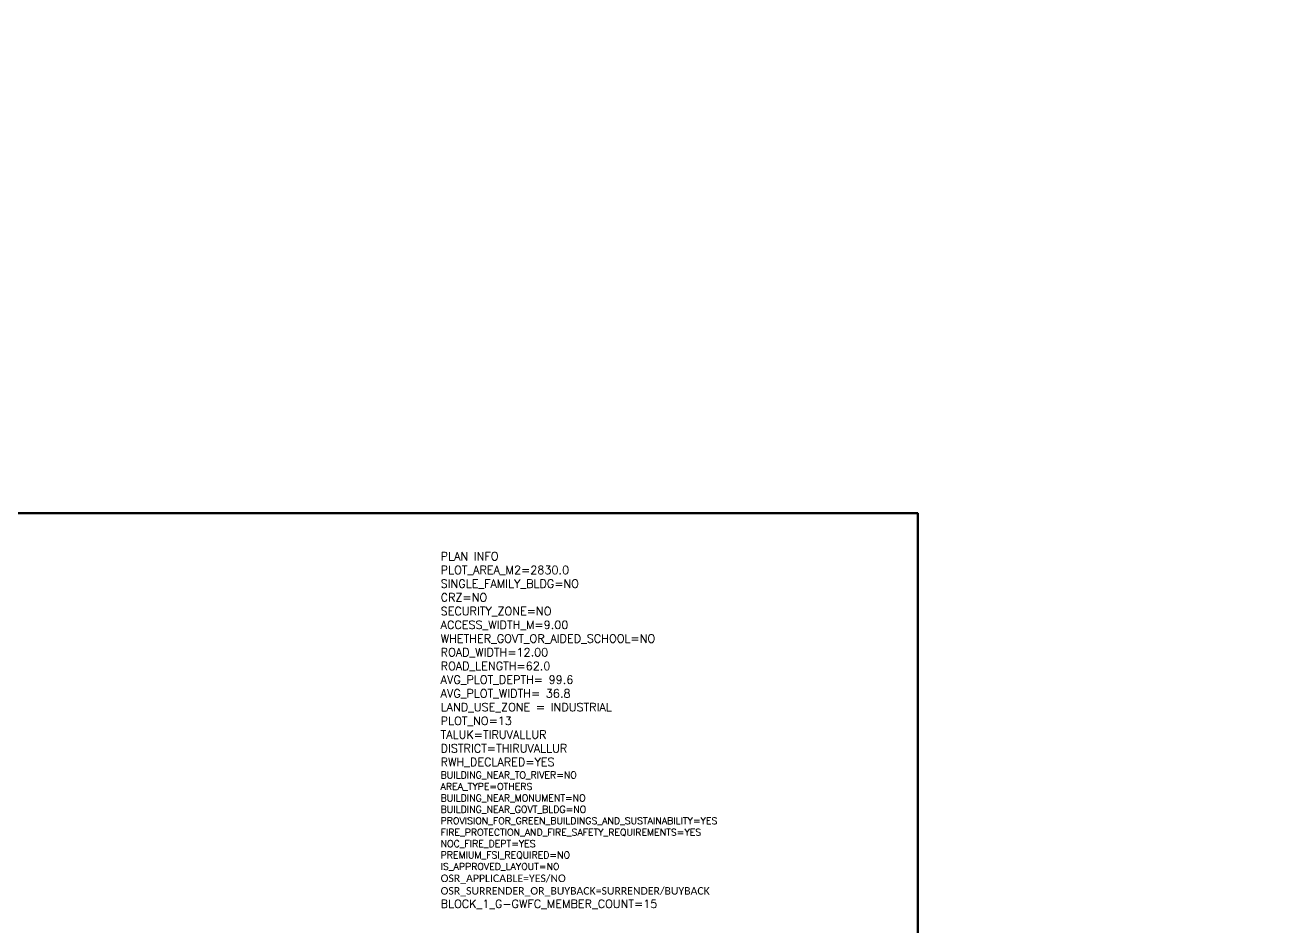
# Model space of a CAD drawing. Header units: metres. Extents: x -178271 to 51524, y -130823 to -18998.
# Drawn here: x -177625.4 to -177489.5, y -113930 to -113831.9 of the extents above; entities that cross this region are included whole.
import ezdxf

# ---------------------------------------------------------------- set-up
doc = ezdxf.new("R2010")
doc.units = ezdxf.units.M
doc.header["$MEASUREMENT"] = 0
doc.layers.add('FLOOR-GROUND', color=7, linetype='Continuous', lineweight=50)
doc.layers.add('PLAN_INFO', color=1, linetype='Continuous', plot=False)
doc.styles.get("Standard").update_dxf_attribs({"font": 'romans.shx'})

msp = doc.modelspace()

# ---------------------------------------------------------------- linework, layer by layer
at = {"layer": 'FLOOR-GROUND', "color": 64}
msp.add_lwpolyline([(-177817.892, -113885.098), (-177528.236, -113885.098), (-177528.236, -114013.31), (-177817.892, -114013.31)], close=True, dxfattribs=at)

# ---------------------------------------------------------------- texts
at = {"layer": 'PLAN_INFO', "insert": (-177580.157, -113889.336), "char_height": 0.896, "width": 32.41332, "attachment_point": 1}
msp.add_mtext('PLAN INFO\\PPLOT_AREA_M2=2830.0\\PSINGLE_FAMILY_BLDG=NO\\PCRZ=NO\\PSECURITY_ZONE=NO\\PACCESS_WIDTH_M=9.00\\PWHETHER_GOVT_OR_AIDED_SCHOOL=NO\\PROAD_WIDTH=12.00\\PROAD_LENGTH=62.0\\PAVG_PLOT_DEPTH= 99.6\\PAVG_PLOT_WIDTH= 36.8\\PLAND_USE_ZONE = INDUSTRIAL\\PPLOT_NO=13 \\PTALUK=TIRUVALLUR\\PDISTRICT=THIRUVALLUR\\PRWH_DECLARED=YES\\P{\\H0.8333x;BUILDING_NEAR_TO_RIVER=NO\\PAREA_TYPE=OTHERS\\PBUILDING_NEAR_MONUMENT=NO\\PBUILDING_NEAR_GOVT_BLDG=NO\\PPROVISION_FOR_GREEN_BUILDINGS_AND_SUSTAINABILITY=YES\\PFIRE_PROTECTION_AND_FIRE_SAFETY_REQUIREMENTS=YES\\PNOC_FIRE_DEPT=YES\\PPREMIUM_FSI_REQUIRED=NO\\PIS_APPROVED_LAYOUT=NO\\P\\fCalibri|b0|i0|c0|p34;\\H1.1x;OSR_APPLICABLE=YES/NO\\Fromans|c0;\\H0.909x;\\P\\fCalibri|b0|i0|c0|p34;\\H1.1x;OSR_SURRENDER_OR_BUYBACK=SURRENDER/BUYBACK\\Fromans|c0;\\H1.091x;\\PBLOCK_1_G-GWFC_MEMBER_COUNT=15}', dxfattribs=at)

doc.saveas('drawing.dxf')
